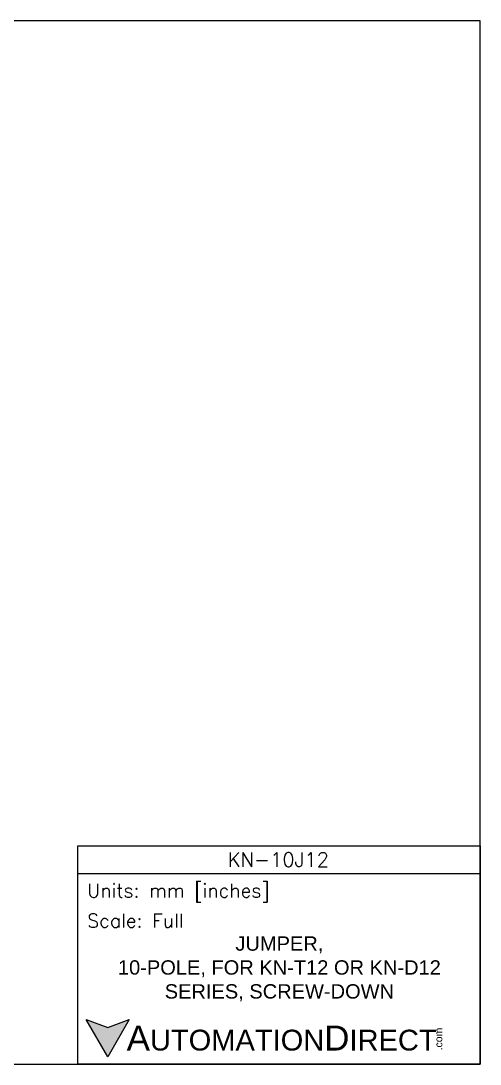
# Model space of a CAD drawing. Header units: millimetres. Extents: x 0 to 279, y 0 to 216.
# Drawn here: x 184.3 to 279.4, y 0 to 215.9 of the extents above; entities that cross this region are included whole.
import ezdxf

# ---------------------------------------------------------------- set-up
doc = ezdxf.new("R2010")
doc.units = ezdxf.units.MM
doc.header["$LTSCALE"] = 10
doc.header["$MEASUREMENT"] = 0
doc.layers.add('TEXT', color=140, linetype='Continuous')
doc.styles.add('\\M+2ABAC\\M+2A6A11', font='')
doc.styles.add('ROMANS', font='romans.shx')
doc.styles.get('\\M+2ABAC\\M+2A6A11').set_extended_font_data('AR MingtiM BIG-5')

msp = doc.modelspace()

# ---------------------------------------------------------------- hatches: boundary and pattern name
at = {"layer": 'TEXT'}
msp.add_hatch(color=256, dxfattribs=at).paths.add_polyline_path([(206.74, 9.21), (202.31, 7.59), (197.87, 9.21), (202.31, 1.53)])

# ---------------------------------------------------------------- linework, layer by layer
at = {"layer": 'DEFPOINTS'}
msp.add_lwpolyline([(279.4, 215.9), (0, 215.9), (0, 0), (279.4, 0)], close=True, dxfattribs=at)
at = {"layer": 'TEXT'}
msp.add_line((196.09, 39.42), (279.4, 39.42), dxfattribs=at)
for points in [[(196.09, 0), (196.09, 45.17), (279.4, 45.17), (279.4, 0)], [(206.74, 9.21), (202.31, 1.53), (197.87, 9.21), (202.31, 7.59)]]:
    msp.add_lwpolyline(points, close=True, dxfattribs=at)

# ---------------------------------------------------------------- texts
for s, insert, char_height, width, attachment_point, style in [('KN-10J12', (237.62, 42.33), 2.97, 55.9017, 5, 'ROMANS'), (' Units: mm [inches]', (196.09, 35.43), 2.8712, 83.3079, 4, 'ROMANS'), (' Scale: Full', (196.09, 29.69), 2.8712, 83.3079, 4, 'ROMANS'), ('{\\fArial|b0|i0|c0|p34;     \\H1.2x;A\\H0.8333x;UTOMATION\\H1.2x;D\\H0.8333x;IRECT}', (197.87, 5.37), 4.3068, 72.9565, 4, '\\M+2ABAC\\M+2A6A11')]:
    msp.add_mtext(s, dxfattribs=dict(at, insert=insert, char_height=char_height, width=width, attachment_point=attachment_point, style=style))
at = {"layer": 'TEXT', "insert": (237.84, 19.73), "char_height": 2.9698, "width": 82.8914, "attachment_point": 5}
msp.add_mtext('{\\fArial|b0|i0|c0|p34;JUMPER,\\P10-POLE, FOR KN-T12 OR KN-D12 \\PSERIES, SCREW-DOWN}', dxfattribs=at)
at = {"layer": 'TEXT', "insert": (270.01, 2.84), "char_height": 1.5505, "width": 4.5946, "attachment_point": 1, "rotation": 90, "style": '\\M+2ABAC\\M+2A6A11'}
msp.add_mtext('{\\fArial|b0|i0|c0|p34;.com}', dxfattribs=at)

doc.saveas('drawing.dxf')
